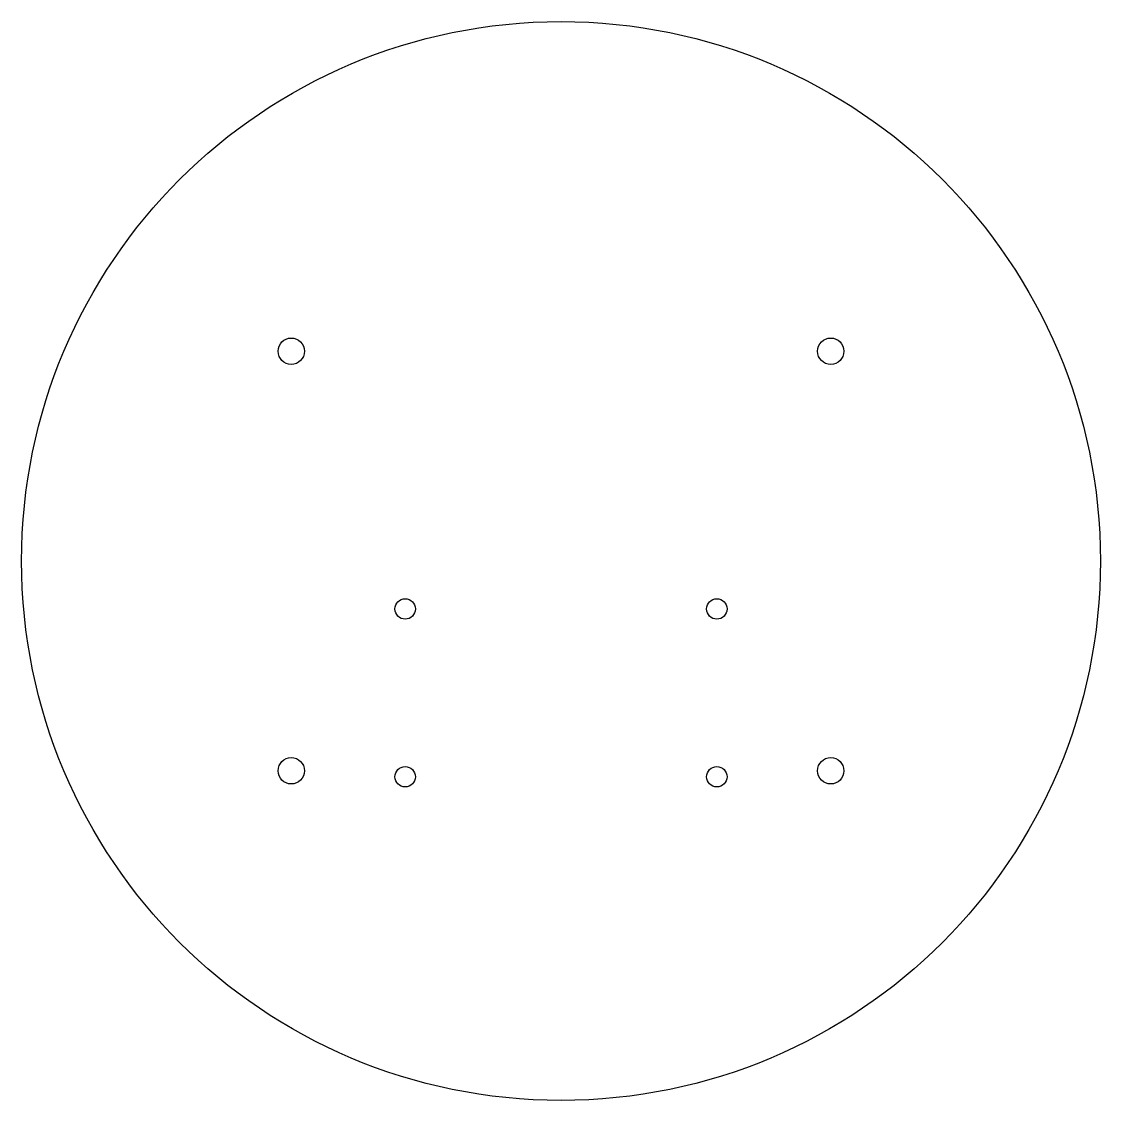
# Model space of a CAD drawing. Extents: x -90 to 90, y -90 to 90.
import ezdxf

# ---------------------------------------------------------------- set-up
doc = ezdxf.new("R2010")
doc.units = 0

msp = doc.modelspace()

# ---------------------------------------------------------------- linework, layer by layer
at = {"layer": 'CUT'}
msp.add_circle((0, 0), 90, dxfattribs=at)
at = {"layer": 'DRILL_3_4'}
for centre in [(-26, -8), (26, -8), (-26, -36), (26, -36)]:
    msp.add_circle(centre, 1.7, dxfattribs=at)
at = {"layer": 'DRILL_4_4'}
for centre in [(-45, 35), (45, 35), (-45, -35), (45, -35)]:
    msp.add_circle(centre, 2.2, dxfattribs=at)

doc.saveas('drawing.dxf')
